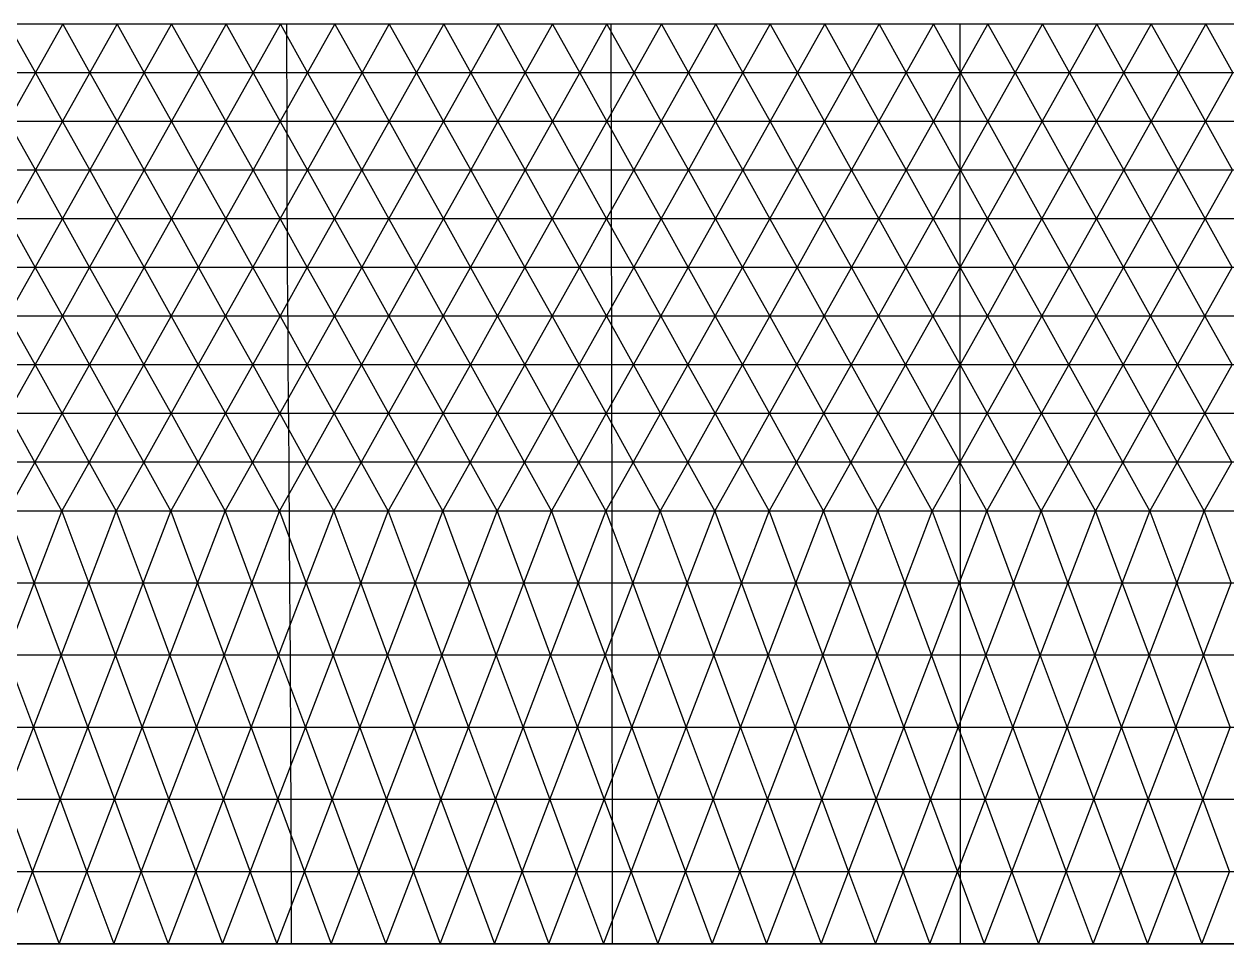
# Model space of a CAD drawing. Extents: x 0.18 to 10.14, y 0.02 to 7.38.
# Drawn here: x 1.747 to 2.628, y 1.157 to 1.83 of the extents above; entities that cross this region are included whole.
import ezdxf

# ---------------------------------------------------------------- set-up
doc = ezdxf.new("R2010")
doc.units = 0
doc.layers.add('1', color=7, linetype='CONTINUOUS')

msp = doc.modelspace()

# ---------------------------------------------------------------- linework, layer by layer
at = {"layer": '1', "color": 253}
for p, q in [((7.354183, 1.830233), (0.620165, 1.830233)), ((1.73586, 1.830233), (1.755738, 1.794582)), ((1.755738, 1.794582), (1.775706, 1.830233)), ((1.775706, 1.830233), (1.795582, 1.794582)), ((1.795582, 1.794582), (1.815552, 1.830233)), ((1.815552, 1.830233), (1.835427, 1.794582)), ((1.835427, 1.794582), (1.855399, 1.830233)), ((1.855399, 1.830233), (1.875271, 1.794582)), ((1.875271, 1.794582), (1.895245, 1.830233)), ((1.895245, 1.830233), (1.915115, 1.794582)), ((1.915115, 1.794582), (1.935091, 1.830233)), ((1.935091, 1.830233), (1.95496, 1.794582)), ((1.95496, 1.794582), (1.974937, 1.830233)), ((1.974937, 1.830233), (1.994804, 1.794582)), ((1.994804, 1.794582), (2.014784, 1.830233)), ((2.014784, 1.830233), (2.034648, 1.794582)), ((2.034648, 1.794582), (2.05463, 1.830233)), ((2.05463, 1.830233), (2.074492, 1.794582)), ((2.074492, 1.794582), (2.094476, 1.830233)), ((2.094476, 1.830233), (2.114336, 1.794582)), ((2.114336, 1.794582), (2.134322, 1.830233)), ((2.134322, 1.830233), (2.154181, 1.794582)), ((2.154181, 1.794582), (2.174169, 1.830233)), ((2.174169, 1.830233), (2.194025, 1.794582)), ((2.194025, 1.794582), (2.214015, 1.830233)), ((2.214015, 1.830233), (2.233869, 1.794582)), ((2.233869, 1.794582), (2.253861, 1.830233)), ((2.253861, 1.830233), (2.273713, 1.794582)), ((2.273713, 1.794582), (2.293708, 1.830233)), ((2.293708, 1.830233), (2.313558, 1.794582)), ((2.313558, 1.794582), (2.333554, 1.830233)), ((2.333554, 1.830233), (2.353402, 1.794582)), ((2.353402, 1.794582), (2.3734, 1.830233)), ((2.3734, 1.830233), (2.393246, 1.794582)), ((2.393246, 1.794582), (2.413246, 1.830233)), ((2.413246, 1.830233), (2.43309, 1.794582)), ((2.43309, 1.794582), (2.453093, 1.830233)), ((2.453093, 1.830233), (2.472934, 1.794582)), ((2.472934, 1.794582), (2.492939, 1.830233)), ((2.492939, 1.830233), (2.512779, 1.794582)), ((2.512779, 1.794582), (2.532785, 1.830233)), ((2.532785, 1.830233), (2.552623, 1.794582)), ((2.552623, 1.794582), (2.572631, 1.830233)), ((2.572631, 1.830233), (2.592467, 1.794582)), ((2.592467, 1.794582), (2.612478, 1.830233)), ((2.612478, 1.830233), (2.632311, 1.794582)), ((7.254146, 1.79444), (0.620165, 1.794582)), ((1.735776, 1.758931), (1.755738, 1.794582)), ((1.755738, 1.794582), (1.775618, 1.758931)), ((1.775618, 1.758931), (1.795582, 1.794582)), ((1.795582, 1.794582), (1.81546, 1.758931)), ((1.81546, 1.758931), (1.835427, 1.794582)), ((1.835427, 1.794582), (1.855302, 1.758931)), ((1.855302, 1.758931), (1.875271, 1.794582)), ((1.875271, 1.794582), (1.895144, 1.758931)), ((1.895144, 1.758931), (1.915115, 1.794582)), ((1.915115, 1.794582), (1.934987, 1.758931)), ((1.934987, 1.758931), (1.95496, 1.794582)), ((1.95496, 1.794582), (1.974829, 1.758931)), ((1.974829, 1.758931), (1.994804, 1.794582)), ((1.994804, 1.794582), (2.014671, 1.758931)), ((2.014671, 1.758931), (2.034648, 1.794582)), ((2.034648, 1.794582), (2.054513, 1.758931)), ((2.054513, 1.758931), (2.074492, 1.794582)), ((2.074492, 1.794582), (2.094356, 1.758931)), ((2.094356, 1.758931), (2.114336, 1.794582)), ((2.114336, 1.794582), (2.134197, 1.758931)), ((2.134197, 1.758931), (2.154181, 1.794582)), ((2.154181, 1.794582), (2.17404, 1.758931)), ((2.17404, 1.758931), (2.194025, 1.794582)), ((2.194025, 1.794582), (2.213882, 1.758931)), ((2.213882, 1.758931), (2.233869, 1.794582)), ((2.233869, 1.794582), (2.253724, 1.758931)), ((2.253724, 1.758931), (2.273713, 1.794582)), ((2.273713, 1.794582), (2.293566, 1.758931)), ((2.293566, 1.758931), (2.313558, 1.794582)), ((2.313558, 1.794582), (2.333409, 1.758931)), ((2.333409, 1.758931), (2.353402, 1.794582)), ((2.353402, 1.794582), (2.373251, 1.758931)), ((2.373251, 1.758931), (2.393246, 1.794582)), ((2.393246, 1.794582), (2.413093, 1.758931)), ((2.413093, 1.758931), (2.43309, 1.794582)), ((2.43309, 1.794582), (2.452935, 1.758931)), ((2.452935, 1.758931), (2.472934, 1.794582)), ((2.472934, 1.794582), (2.492778, 1.758931)), ((2.492778, 1.758931), (2.512779, 1.794582)), ((2.512779, 1.794582), (2.53262, 1.758931)), ((2.53262, 1.758931), (2.552623, 1.794582)), ((2.552623, 1.794582), (2.572462, 1.758931)), ((2.572462, 1.758931), (2.592467, 1.794582)), ((2.592467, 1.794582), (2.612304, 1.758931)), ((2.612304, 1.758931), (2.632311, 1.794582)), ((7.233879, 1.758769), (0.620165, 1.758931)), ((1.735776, 1.758931), (1.755657, 1.723281)), ((1.755657, 1.723281), (1.775618, 1.758931)), ((1.775618, 1.758931), (1.795497, 1.723281)), ((1.795497, 1.723281), (1.81546, 1.758931)), ((1.81546, 1.758931), (1.835338, 1.723281)), ((1.835338, 1.723281), (1.855302, 1.758931)), ((1.855302, 1.758931), (1.875178, 1.723281)), ((1.875178, 1.723281), (1.895144, 1.758931)), ((1.895144, 1.758931), (1.915018, 1.723281)), ((1.915018, 1.723281), (1.934987, 1.758931)), ((1.934987, 1.758931), (1.954858, 1.723281)), ((1.954858, 1.723281), (1.974829, 1.758931)), ((1.974829, 1.758931), (1.994698, 1.723281)), ((1.994698, 1.723281), (2.014671, 1.758931)), ((2.014671, 1.758931), (2.034538, 1.723281)), ((2.034538, 1.723281), (2.054513, 1.758931)), ((2.054513, 1.758931), (2.074379, 1.723281)), ((2.074379, 1.723281), (2.094356, 1.758931)), ((2.094356, 1.758931), (2.114219, 1.723281)), ((2.114219, 1.723281), (2.134197, 1.758931)), ((2.134197, 1.758931), (2.154059, 1.723281)), ((2.154059, 1.723281), (2.17404, 1.758931)), ((2.17404, 1.758931), (2.193899, 1.723281)), ((2.193899, 1.723281), (2.213882, 1.758931)), ((2.213882, 1.758931), (2.233739, 1.723281)), ((2.233739, 1.723281), (2.253724, 1.758931)), ((2.253724, 1.758931), (2.27358, 1.723281)), ((2.27358, 1.723281), (2.293566, 1.758931)), ((2.293566, 1.758931), (2.31342, 1.723281)), ((2.31342, 1.723281), (2.333409, 1.758931)), ((2.333409, 1.758931), (2.35326, 1.723281)), ((2.35326, 1.723281), (2.373251, 1.758931)), ((2.373251, 1.758931), (2.3931, 1.723281)), ((2.3931, 1.723281), (2.413093, 1.758931)), ((2.413093, 1.758931), (2.43294, 1.723281)), ((2.43294, 1.723281), (2.452935, 1.758931)), ((2.452935, 1.758931), (2.47278, 1.723281)), ((2.47278, 1.723281), (2.492778, 1.758931)), ((2.492778, 1.758931), (2.512621, 1.723281)), ((2.512621, 1.723281), (2.53262, 1.758931)), ((2.53262, 1.758931), (2.552461, 1.723281)), ((2.552461, 1.723281), (2.572462, 1.758931)), ((2.572462, 1.758931), (2.592301, 1.723281)), ((2.592301, 1.723281), (2.612304, 1.758931)), ((2.612304, 1.758931), (2.632141, 1.723281)), ((7.213634, 1.72314), (0.620165, 1.723281)), ((1.735699, 1.68763), (1.755657, 1.723281)), ((1.755657, 1.723281), (1.775537, 1.68763)), ((1.775537, 1.68763), (1.795497, 1.723281)), ((1.795497, 1.723281), (1.815375, 1.68763)), ((1.815375, 1.68763), (1.835338, 1.723281)), ((1.835338, 1.723281), (1.855214, 1.68763)), ((1.855214, 1.68763), (1.875178, 1.723281)), ((1.875178, 1.723281), (1.895052, 1.68763)), ((1.895052, 1.68763), (1.915018, 1.723281)), ((1.915018, 1.723281), (1.93489, 1.68763)), ((1.93489, 1.68763), (1.954858, 1.723281)), ((1.954858, 1.723281), (1.974728, 1.68763)), ((1.974728, 1.68763), (1.994698, 1.723281)), ((1.994698, 1.723281), (2.014566, 1.68763)), ((2.014566, 1.68763), (2.034538, 1.723281)), ((2.034538, 1.723281), (2.054404, 1.68763)), ((2.054404, 1.68763), (2.074379, 1.723281)), ((2.074379, 1.723281), (2.094242, 1.68763)), ((2.094242, 1.68763), (2.114219, 1.723281)), ((2.114219, 1.723281), (2.134081, 1.68763)), ((2.134081, 1.68763), (2.154059, 1.723281)), ((2.154059, 1.723281), (2.173919, 1.68763)), ((2.173919, 1.68763), (2.193899, 1.723281)), ((2.193899, 1.723281), (2.213757, 1.68763)), ((2.213757, 1.68763), (2.233739, 1.723281)), ((2.233739, 1.723281), (2.253595, 1.68763)), ((2.253595, 1.68763), (2.27358, 1.723281)), ((2.27358, 1.723281), (2.293433, 1.68763)), ((2.293433, 1.68763), (2.31342, 1.723281)), ((2.31342, 1.723281), (2.333271, 1.68763)), ((2.333271, 1.68763), (2.35326, 1.723281)), ((2.35326, 1.723281), (2.373109, 1.68763)), ((2.373109, 1.68763), (2.3931, 1.723281)), ((2.3931, 1.723281), (2.412947, 1.68763)), ((2.412947, 1.68763), (2.43294, 1.723281)), ((2.43294, 1.723281), (2.452786, 1.68763)), ((2.452786, 1.68763), (2.47278, 1.723281)), ((2.47278, 1.723281), (2.492624, 1.68763)), ((2.492624, 1.68763), (2.512621, 1.723281)), ((2.512621, 1.723281), (2.532462, 1.68763)), ((2.532462, 1.68763), (2.552461, 1.723281)), ((2.552461, 1.723281), (2.5723, 1.68763)), ((2.5723, 1.68763), (2.592301, 1.723281)), ((2.592301, 1.723281), (2.612138, 1.68763)), ((2.612138, 1.68763), (2.632141, 1.723281)), ((7.392465, 1.687346), (0.620165, 1.68763)), ((1.735699, 1.68763), (1.755576, 1.651979)), ((1.755576, 1.651979), (1.775537, 1.68763)), ((1.775537, 1.68763), (1.795412, 1.651979)), ((1.795412, 1.651979), (1.815375, 1.68763)), ((1.815375, 1.68763), (1.835249, 1.651979)), ((1.835249, 1.651979), (1.855214, 1.68763)), ((1.855214, 1.68763), (1.875085, 1.651979)), ((1.875085, 1.651979), (1.895052, 1.68763)), ((1.895052, 1.68763), (1.914921, 1.651979)), ((1.914921, 1.651979), (1.93489, 1.68763)), ((1.93489, 1.68763), (1.954757, 1.651979)), ((1.954757, 1.651979), (1.974728, 1.68763)), ((1.974728, 1.68763), (1.994593, 1.651979)), ((1.994593, 1.651979), (2.014566, 1.68763)), ((2.014566, 1.68763), (2.034429, 1.651979)), ((2.034429, 1.651979), (2.054404, 1.68763)), ((2.054404, 1.68763), (2.074265, 1.651979)), ((2.074265, 1.651979), (2.094242, 1.68763)), ((2.094242, 1.68763), (2.114101, 1.651979)), ((2.114101, 1.651979), (2.134081, 1.68763)), ((2.134081, 1.68763), (2.153938, 1.651979)), ((2.153938, 1.651979), (2.173919, 1.68763)), ((2.173919, 1.68763), (2.193774, 1.651979)), ((2.193774, 1.651979), (2.213757, 1.68763)), ((2.213757, 1.68763), (2.23361, 1.651979)), ((2.23361, 1.651979), (2.253595, 1.68763)), ((2.253595, 1.68763), (2.273446, 1.651979)), ((2.273446, 1.651979), (2.293433, 1.68763)), ((2.293433, 1.68763), (2.313282, 1.651979)), ((2.313282, 1.651979), (2.333271, 1.68763)), ((2.333271, 1.68763), (2.353118, 1.651979)), ((2.353118, 1.651979), (2.373109, 1.68763)), ((2.373109, 1.68763), (2.392954, 1.651979)), ((2.392954, 1.651979), (2.412947, 1.68763)), ((2.412947, 1.68763), (2.43279, 1.651979)), ((2.43279, 1.651979), (2.452786, 1.68763)), ((2.452786, 1.68763), (2.472627, 1.651979)), ((2.472627, 1.651979), (2.492624, 1.68763)), ((2.492624, 1.68763), (2.512463, 1.651979)), ((2.512463, 1.651979), (2.532462, 1.68763)), ((2.532462, 1.68763), (2.552299, 1.651979)), ((2.552299, 1.651979), (2.5723, 1.68763)), ((2.5723, 1.68763), (2.592135, 1.651979)), ((2.592135, 1.651979), (2.612138, 1.68763)), ((2.612138, 1.68763), (2.631971, 1.651979)), ((7.372298, 1.651848), (0.620165, 1.651979)), ((1.735612, 1.616329), (1.755576, 1.651979)), ((1.755576, 1.651979), (1.775446, 1.616329)), ((1.775446, 1.616329), (1.795412, 1.651979)), ((1.795412, 1.651979), (1.81528, 1.616329)), ((1.81528, 1.616329), (1.835249, 1.651979)), ((1.835249, 1.651979), (1.855114, 1.616329)), ((1.855114, 1.616329), (1.875085, 1.651979)), ((1.875085, 1.651979), (1.894948, 1.616329)), ((1.894948, 1.616329), (1.914921, 1.651979)), ((1.914921, 1.651979), (1.934782, 1.616329)), ((1.934782, 1.616329), (1.954757, 1.651979)), ((1.954757, 1.651979), (1.974616, 1.616329)), ((1.974616, 1.616329), (1.994593, 1.651979)), ((1.994593, 1.651979), (2.01445, 1.616329)), ((2.01445, 1.616329), (2.034429, 1.651979)), ((2.034429, 1.651979), (2.054284, 1.616329)), ((2.054284, 1.616329), (2.074265, 1.651979)), ((2.074265, 1.651979), (2.094118, 1.616329)), ((2.094118, 1.616329), (2.114101, 1.651979)), ((2.114101, 1.651979), (2.133953, 1.616329)), ((2.133953, 1.616329), (2.153938, 1.651979)), ((2.153938, 1.651979), (2.173786, 1.616329)), ((2.173786, 1.616329), (2.193774, 1.651979)), ((2.193774, 1.651979), (2.213621, 1.616329)), ((2.213621, 1.616329), (2.23361, 1.651979)), ((2.23361, 1.651979), (2.253455, 1.616329)), ((2.253455, 1.616329), (2.273446, 1.651979)), ((2.273446, 1.651979), (2.293289, 1.616329)), ((2.293289, 1.616329), (2.313282, 1.651979)), ((2.313282, 1.651979), (2.333123, 1.616329)), ((2.333123, 1.616329), (2.353118, 1.651979)), ((2.353118, 1.651979), (2.372957, 1.616329)), ((2.372957, 1.616329), (2.392954, 1.651979)), ((2.392954, 1.651979), (2.412791, 1.616329)), ((2.412791, 1.616329), (2.43279, 1.651979)), ((2.43279, 1.651979), (2.452625, 1.616329)), ((2.452625, 1.616329), (2.472627, 1.651979)), ((2.472627, 1.651979), (2.49246, 1.616329)), ((2.49246, 1.616329), (2.512463, 1.651979)), ((2.512463, 1.651979), (2.532294, 1.616329)), ((2.532294, 1.616329), (2.552299, 1.651979)), ((2.552299, 1.651979), (2.572128, 1.616329)), ((2.572128, 1.616329), (2.592135, 1.651979)), ((2.592135, 1.651979), (2.611962, 1.616329)), ((2.611962, 1.616329), (2.631971, 1.651979)), ((7.352084, 1.61627), (0.620165, 1.616329)), ((1.735612, 1.616329), (1.755471, 1.580678)), ((1.755471, 1.580678), (1.775446, 1.616329)), ((1.775446, 1.616329), (1.795303, 1.580678)), ((1.795303, 1.580678), (1.81528, 1.616329)), ((1.81528, 1.616329), (1.835135, 1.580678)), ((1.835135, 1.580678), (1.855114, 1.616329)), ((1.855114, 1.616329), (1.874967, 1.580678)), ((1.874967, 1.580678), (1.894948, 1.616329)), ((1.894948, 1.616329), (1.9148, 1.580678)), ((1.9148, 1.580678), (1.934782, 1.616329)), ((1.934782, 1.616329), (1.954632, 1.580678)), ((1.954632, 1.580678), (1.974616, 1.616329)), ((1.974616, 1.616329), (1.994464, 1.580678)), ((1.994464, 1.580678), (2.01445, 1.616329)), ((2.01445, 1.616329), (2.034296, 1.580678)), ((2.034296, 1.580678), (2.054284, 1.616329)), ((2.054284, 1.616329), (2.074128, 1.580678)), ((2.074128, 1.580678), (2.094118, 1.616329)), ((2.094118, 1.616329), (2.11396, 1.580678)), ((2.11396, 1.580678), (2.133953, 1.616329)), ((2.133953, 1.616329), (2.153792, 1.580678)), ((2.153792, 1.580678), (2.173786, 1.616329)), ((2.173786, 1.616329), (2.193624, 1.580678)), ((2.193624, 1.580678), (2.213621, 1.616329)), ((2.213621, 1.616329), (2.233456, 1.580678)), ((2.233456, 1.580678), (2.253455, 1.616329)), ((2.253455, 1.616329), (2.273288, 1.580678)), ((2.273288, 1.580678), (2.293289, 1.616329)), ((2.293289, 1.616329), (2.31312, 1.580678)), ((2.31312, 1.580678), (2.333123, 1.616329)), ((2.333123, 1.616329), (2.352952, 1.580678)), ((2.352952, 1.580678), (2.372957, 1.616329)), ((2.372957, 1.616329), (2.392784, 1.580678)), ((2.392784, 1.580678), (2.412791, 1.616329)), ((2.412791, 1.616329), (2.432617, 1.580678)), ((2.432617, 1.580678), (2.452625, 1.616329)), ((2.452625, 1.616329), (2.472448, 1.580678)), ((2.472448, 1.580678), (2.49246, 1.616329)), ((2.49246, 1.616329), (2.512281, 1.580678)), ((2.512281, 1.580678), (2.532294, 1.616329)), ((2.532294, 1.616329), (2.552113, 1.580678)), ((2.552113, 1.580678), (2.572128, 1.616329)), ((2.572128, 1.616329), (2.591945, 1.580678)), ((2.591945, 1.580678), (2.611962, 1.616329)), ((2.611962, 1.616329), (2.631777, 1.580678)), ((7.371721, 1.580726), (0.620165, 1.580678)), ((1.735485, 1.545027), (1.755471, 1.580678)), ((1.755471, 1.580678), (1.775315, 1.545027)), ((1.775315, 1.545027), (1.795303, 1.580678)), ((1.795303, 1.580678), (1.815145, 1.545027)), ((1.815145, 1.545027), (1.835135, 1.580678)), ((1.835135, 1.580678), (1.854976, 1.545027)), ((1.854976, 1.545027), (1.874967, 1.580678)), ((1.874967, 1.580678), (1.894805, 1.545027)), ((1.894805, 1.545027), (1.9148, 1.580678)), ((1.9148, 1.580678), (1.934636, 1.545027)), ((1.934636, 1.545027), (1.954632, 1.580678)), ((1.954632, 1.580678), (1.974466, 1.545027)), ((1.974466, 1.545027), (1.994464, 1.580678)), ((1.994464, 1.580678), (2.014295, 1.545027)), ((2.014295, 1.545027), (2.034296, 1.580678)), ((2.034296, 1.580678), (2.054126, 1.545027)), ((2.054126, 1.545027), (2.074128, 1.580678)), ((2.074128, 1.580678), (2.093956, 1.545027)), ((2.093956, 1.545027), (2.11396, 1.580678)), ((2.11396, 1.580678), (2.133786, 1.545027)), ((2.133786, 1.545027), (2.153792, 1.580678)), ((2.153792, 1.580678), (2.173616, 1.545027)), ((2.173616, 1.545027), (2.193624, 1.580678)), ((2.193624, 1.580678), (2.213446, 1.545027)), ((2.213446, 1.545027), (2.233456, 1.580678)), ((2.233456, 1.580678), (2.253276, 1.545027)), ((2.253276, 1.545027), (2.273288, 1.580678)), ((2.273288, 1.580678), (2.293106, 1.545027)), ((2.293106, 1.545027), (2.31312, 1.580678)), ((2.31312, 1.580678), (2.332936, 1.545027)), ((2.332936, 1.545027), (2.352952, 1.580678)), ((2.352952, 1.580678), (2.372766, 1.545027)), ((2.372766, 1.545027), (2.392784, 1.580678)), ((2.392784, 1.580678), (2.412596, 1.545027)), ((2.412596, 1.545027), (2.432617, 1.580678)), ((2.432617, 1.580678), (2.452426, 1.545027)), ((2.452426, 1.545027), (2.472448, 1.580678)), ((2.472448, 1.580678), (2.492256, 1.545027)), ((2.492256, 1.545027), (2.512281, 1.580678)), ((2.512281, 1.580678), (2.532086, 1.545027)), ((2.532086, 1.545027), (2.552113, 1.580678)), ((2.552113, 1.580678), (2.571916, 1.545027)), ((2.571916, 1.545027), (2.591945, 1.580678)), ((2.591945, 1.580678), (2.611746, 1.545027)), ((2.611746, 1.545027), (2.631777, 1.580678)), ((7.391325, 1.545134), (0.620165, 1.545027)), ((1.735485, 1.545027), (1.755312, 1.509377)), ((1.755312, 1.509377), (1.775315, 1.545027)), ((1.775315, 1.545027), (1.79514, 1.509377)), ((1.79514, 1.509377), (1.815145, 1.545027)), ((1.815145, 1.545027), (1.834968, 1.509377)), ((1.834968, 1.509377), (1.854976, 1.545027)), ((1.854976, 1.545027), (1.874796, 1.509377)), ((1.874796, 1.509377), (1.894805, 1.545027)), ((1.894805, 1.545027), (1.914624, 1.509377)), ((1.914624, 1.509377), (1.934636, 1.545027)), ((1.934636, 1.545027), (1.954452, 1.509377)), ((1.954452, 1.509377), (1.974466, 1.545027)), ((1.974466, 1.545027), (1.99428, 1.509377)), ((1.99428, 1.509377), (2.014295, 1.545027)), ((2.014295, 1.545027), (2.034108, 1.509377)), ((2.034108, 1.509377), (2.054126, 1.545027)), ((2.054126, 1.545027), (2.073936, 1.509377)), ((2.073936, 1.509377), (2.093956, 1.545027)), ((2.093956, 1.545027), (2.113764, 1.509377)), ((2.113764, 1.509377), (2.133786, 1.545027)), ((2.133786, 1.545027), (2.153592, 1.509377)), ((2.153592, 1.509377), (2.173616, 1.545027)), ((2.173616, 1.545027), (2.19342, 1.509377)), ((2.19342, 1.509377), (2.213446, 1.545027)), ((2.213446, 1.545027), (2.233248, 1.509377)), ((2.233248, 1.509377), (2.253276, 1.545027)), ((2.253276, 1.545027), (2.273076, 1.509377)), ((2.273076, 1.509377), (2.293106, 1.545027)), ((2.293106, 1.545027), (2.312904, 1.509377)), ((2.312904, 1.509377), (2.332936, 1.545027)), ((2.332936, 1.545027), (2.352732, 1.509377)), ((2.352732, 1.509377), (2.372766, 1.545027)), ((2.372766, 1.545027), (2.39256, 1.509377)), ((2.39256, 1.509377), (2.412596, 1.545027)), ((2.412596, 1.545027), (2.432388, 1.509377)), ((2.432388, 1.509377), (2.452426, 1.545027)), ((2.452426, 1.545027), (2.472216, 1.509377)), ((2.472216, 1.509377), (2.492256, 1.545027)), ((2.492256, 1.545027), (2.512044, 1.509377)), ((2.512044, 1.509377), (2.532086, 1.545027)), ((2.532086, 1.545027), (2.551872, 1.509377)), ((2.551872, 1.509377), (2.571916, 1.545027)), ((2.571916, 1.545027), (2.5917, 1.509377)), ((2.5917, 1.509377), (2.611746, 1.545027)), ((2.611746, 1.545027), (2.631528, 1.509377)), ((7.450747, 1.509545), (0.620165, 1.509377)), ((1.735292, 1.473726), (1.755312, 1.509377)), ((1.755312, 1.509377), (1.775118, 1.473726)), ((1.775118, 1.473726), (1.79514, 1.509377)), ((1.79514, 1.509377), (1.814944, 1.473726)), ((1.814944, 1.473726), (1.834968, 1.509377)), ((1.834968, 1.509377), (1.85477, 1.473726)), ((1.85477, 1.473726), (1.874796, 1.509377)), ((1.874796, 1.509377), (1.894596, 1.473726)), ((1.894596, 1.473726), (1.914624, 1.509377)), ((1.914624, 1.509377), (1.934422, 1.473726)), ((1.934422, 1.473726), (1.954452, 1.509377)), ((1.954452, 1.509377), (1.974248, 1.473726)), ((1.974248, 1.473726), (1.99428, 1.509377)), ((1.99428, 1.509377), (2.014074, 1.473726)), ((2.014074, 1.473726), (2.034108, 1.509377)), ((2.034108, 1.509377), (2.0539, 1.473726)), ((2.0539, 1.473726), (2.073936, 1.509377)), ((2.073936, 1.509377), (2.093726, 1.473726)), ((2.093726, 1.473726), (2.113764, 1.509377)), ((2.113764, 1.509377), (2.133552, 1.473726)), ((2.133552, 1.473726), (2.153592, 1.509377)), ((2.153592, 1.509377), (2.173378, 1.473726)), ((2.173378, 1.473726), (2.19342, 1.509377)), ((2.19342, 1.509377), (2.213204, 1.473726)), ((2.213204, 1.473726), (2.233248, 1.509377)), ((2.233248, 1.509377), (2.25303, 1.473726)), ((2.25303, 1.473726), (2.273076, 1.509377)), ((2.273076, 1.509377), (2.292856, 1.473726)), ((2.292856, 1.473726), (2.312904, 1.509377)), ((2.312904, 1.509377), (2.332682, 1.473726)), ((2.332682, 1.473726), (2.352732, 1.509377)), ((2.352732, 1.509377), (2.372508, 1.473726)), ((2.372508, 1.473726), (2.39256, 1.509377)), ((2.39256, 1.509377), (2.412334, 1.473726)), ((2.412334, 1.473726), (2.432388, 1.509377)), ((2.432388, 1.509377), (2.45216, 1.473726)), ((2.45216, 1.473726), (2.472216, 1.509377)), ((2.472216, 1.509377), (2.491986, 1.473726)), ((2.491986, 1.473726), (2.512044, 1.509377)), ((2.512044, 1.509377), (2.531812, 1.473726)), ((2.531812, 1.473726), (2.551872, 1.509377)), ((2.551872, 1.509377), (2.571638, 1.473726)), ((2.571638, 1.473726), (2.5917, 1.509377)), ((2.5917, 1.509377), (2.611464, 1.473726)), ((2.611464, 1.473726), (2.631528, 1.509377)), ((7.908321, 1.473726), (0.620165, 1.473726)), ((1.735292, 1.473726), (1.754878, 1.42091)), ((1.754878, 1.42091), (1.775118, 1.473726)), ((1.775118, 1.473726), (1.794706, 1.42091)), ((1.794706, 1.42091), (1.814944, 1.473726)), ((1.814944, 1.473726), (1.834533, 1.42091)), ((1.834533, 1.42091), (1.85477, 1.473726)), ((1.85477, 1.473726), (1.874361, 1.42091)), ((1.874361, 1.42091), (1.894596, 1.473726)), ((1.894596, 1.473726), (1.914189, 1.42091)), ((1.914189, 1.42091), (1.934422, 1.473726)), ((1.934422, 1.473726), (1.954016, 1.42091)), ((1.954016, 1.42091), (1.974248, 1.473726)), ((1.974248, 1.473726), (1.993844, 1.42091)), ((1.993844, 1.42091), (2.014074, 1.473726)), ((2.014074, 1.473726), (2.033671, 1.42091)), ((2.033671, 1.42091), (2.0539, 1.473726)), ((2.0539, 1.473726), (2.073499, 1.42091)), ((2.073499, 1.42091), (2.093726, 1.473726)), ((2.093726, 1.473726), (2.113327, 1.42091)), ((2.113327, 1.42091), (2.133552, 1.473726)), ((2.133552, 1.473726), (2.153154, 1.42091)), ((2.153154, 1.42091), (2.173378, 1.473726)), ((2.173378, 1.473726), (2.192982, 1.42091)), ((2.192982, 1.42091), (2.213204, 1.473726)), ((2.213204, 1.473726), (2.232809, 1.42091)), ((2.232809, 1.42091), (2.25303, 1.473726)), ((2.25303, 1.473726), (2.272637, 1.42091)), ((2.272637, 1.42091), (2.292856, 1.473726)), ((2.292856, 1.473726), (2.312464, 1.42091)), ((2.312464, 1.42091), (2.332682, 1.473726)), ((2.332682, 1.473726), (2.352292, 1.42091)), ((2.352292, 1.42091), (2.372508, 1.473726)), ((2.372508, 1.473726), (2.39212, 1.42091)), ((2.39212, 1.42091), (2.412334, 1.473726)), ((2.412334, 1.473726), (2.431947, 1.42091)), ((2.431947, 1.42091), (2.45216, 1.473726)), ((2.45216, 1.473726), (2.471775, 1.42091)), ((2.471775, 1.42091), (2.491986, 1.473726)), ((2.491986, 1.473726), (2.511603, 1.42091)), ((2.511603, 1.42091), (2.531812, 1.473726)), ((2.531812, 1.473726), (2.55143, 1.42091)), ((2.55143, 1.42091), (2.571638, 1.473726)), ((2.571638, 1.473726), (2.591258, 1.42091)), ((2.591258, 1.42091), (2.611464, 1.473726)), ((2.611464, 1.473726), (2.631085, 1.42091)), ((7.769044, 1.421027), (0.620165, 1.42091)), ((1.734637, 1.368094), (1.754878, 1.42091)), ((1.754878, 1.42091), (1.774466, 1.368094)), ((1.774466, 1.368094), (1.794706, 1.42091)), ((1.794706, 1.42091), (1.814295, 1.368094)), ((1.814295, 1.368094), (1.834533, 1.42091)), ((1.834533, 1.42091), (1.854124, 1.368094)), ((1.854124, 1.368094), (1.874361, 1.42091)), ((1.874361, 1.42091), (1.893954, 1.368094)), ((1.893954, 1.368094), (1.914189, 1.42091)), ((1.914189, 1.42091), (1.933783, 1.368094)), ((1.933783, 1.368094), (1.954016, 1.42091)), ((1.954016, 1.42091), (1.973612, 1.368094)), ((1.973612, 1.368094), (1.993844, 1.42091)), ((1.993844, 1.42091), (2.013441, 1.368094)), ((2.013441, 1.368094), (2.033671, 1.42091)), ((2.033671, 1.42091), (2.05327, 1.368094)), ((2.05327, 1.368094), (2.073499, 1.42091)), ((2.073499, 1.42091), (2.0931, 1.368094)), ((2.0931, 1.368094), (2.113327, 1.42091)), ((2.113327, 1.42091), (2.132929, 1.368094)), ((2.132929, 1.368094), (2.153154, 1.42091)), ((2.153154, 1.42091), (2.172758, 1.368094)), ((2.172758, 1.368094), (2.192982, 1.42091)), ((2.192982, 1.42091), (2.212587, 1.368094)), ((2.212587, 1.368094), (2.232809, 1.42091)), ((2.232809, 1.42091), (2.252416, 1.368094)), ((2.252416, 1.368094), (2.272637, 1.42091)), ((2.272637, 1.42091), (2.292246, 1.368094)), ((2.292246, 1.368094), (2.312464, 1.42091)), ((2.312464, 1.42091), (2.332075, 1.368094)), ((2.332075, 1.368094), (2.352292, 1.42091)), ((2.352292, 1.42091), (2.371904, 1.368094)), ((2.371904, 1.368094), (2.39212, 1.42091)), ((2.39212, 1.42091), (2.411733, 1.368094)), ((2.411733, 1.368094), (2.431947, 1.42091)), ((2.431947, 1.42091), (2.451562, 1.368094)), ((2.451562, 1.368094), (2.471775, 1.42091)), ((2.471775, 1.42091), (2.491392, 1.368094)), ((2.491392, 1.368094), (2.511603, 1.42091)), ((2.511603, 1.42091), (2.531221, 1.368094)), ((2.531221, 1.368094), (2.55143, 1.42091)), ((2.55143, 1.42091), (2.57105, 1.368094)), ((2.57105, 1.368094), (2.591258, 1.42091)), ((2.591258, 1.42091), (2.610879, 1.368094)), ((2.610879, 1.368094), (2.631085, 1.42091)), ((7.749104, 1.368233), (0.620165, 1.368094)), ((1.734637, 1.368094), (1.754224, 1.315278)), ((1.754224, 1.315278), (1.774466, 1.368094)), ((1.774466, 1.368094), (1.794055, 1.315278)), ((1.794055, 1.315278), (1.814295, 1.368094)), ((1.814295, 1.368094), (1.833886, 1.315278)), ((1.833886, 1.315278), (1.854124, 1.368094)), ((1.854124, 1.368094), (1.873716, 1.315278)), ((1.873716, 1.315278), (1.893954, 1.368094)), ((1.893954, 1.368094), (1.913547, 1.315278)), ((1.913547, 1.315278), (1.933783, 1.368094)), ((1.933783, 1.368094), (1.953378, 1.315278)), ((1.953378, 1.315278), (1.973612, 1.368094)), ((1.973612, 1.368094), (1.993209, 1.315278)), ((1.993209, 1.315278), (2.013441, 1.368094)), ((2.013441, 1.368094), (2.03304, 1.315278)), ((2.03304, 1.315278), (2.05327, 1.368094)), ((2.05327, 1.368094), (2.07287, 1.315278)), ((2.07287, 1.315278), (2.0931, 1.368094)), ((2.0931, 1.368094), (2.112701, 1.315278)), ((2.112701, 1.315278), (2.132929, 1.368094)), ((2.132929, 1.368094), (2.152533, 1.315278)), ((2.152533, 1.315278), (2.172758, 1.368094)), ((2.172758, 1.368094), (2.192364, 1.315278)), ((2.192364, 1.315278), (2.212587, 1.368094)), ((2.212587, 1.368094), (2.232194, 1.315278)), ((2.232194, 1.315278), (2.252416, 1.368094)), ((2.252416, 1.368094), (2.272025, 1.315278)), ((2.272025, 1.315278), (2.292246, 1.368094)), ((2.292246, 1.368094), (2.311856, 1.315278)), ((2.311856, 1.315278), (2.332075, 1.368094)), ((2.332075, 1.368094), (2.351686, 1.315278)), ((2.351686, 1.315278), (2.371904, 1.368094)), ((2.371904, 1.368094), (2.391517, 1.315278)), ((2.391517, 1.315278), (2.411733, 1.368094)), ((2.411733, 1.368094), (2.431348, 1.315278)), ((2.431348, 1.315278), (2.451562, 1.368094)), ((2.451562, 1.368094), (2.471179, 1.315278)), ((2.471179, 1.315278), (2.491392, 1.368094)), ((2.491392, 1.368094), (2.51101, 1.315278)), ((2.51101, 1.315278), (2.531221, 1.368094)), ((2.531221, 1.368094), (2.550841, 1.315278)), ((2.550841, 1.315278), (2.57105, 1.368094)), ((2.57105, 1.368094), (2.590671, 1.315278)), ((2.590671, 1.315278), (2.610879, 1.368094)), ((2.610879, 1.368094), (2.630502, 1.315278)), ((7.729073, 1.31539), (0.620165, 1.315278)), ((1.733981, 1.262463), (1.754224, 1.315278)), ((1.754224, 1.315278), (1.773813, 1.262463)), ((1.773813, 1.262463), (1.794055, 1.315278)), ((1.794055, 1.315278), (1.813646, 1.262463)), ((1.813646, 1.262463), (1.833886, 1.315278)), ((1.833886, 1.315278), (1.853478, 1.262463)), ((1.853478, 1.262463), (1.873716, 1.315278)), ((1.873716, 1.315278), (1.893311, 1.262463)), ((1.893311, 1.262463), (1.913547, 1.315278)), ((1.913547, 1.315278), (1.933143, 1.262463)), ((1.933143, 1.262463), (1.953378, 1.315278)), ((1.953378, 1.315278), (1.972975, 1.262463)), ((1.972975, 1.262463), (1.993209, 1.315278)), ((1.993209, 1.315278), (2.012808, 1.262463)), ((2.012808, 1.262463), (2.03304, 1.315278)), ((2.03304, 1.315278), (2.05264, 1.262463)), ((2.05264, 1.262463), (2.07287, 1.315278)), ((2.07287, 1.315278), (2.092473, 1.262463)), ((2.092473, 1.262463), (2.112701, 1.315278)), ((2.112701, 1.315278), (2.132305, 1.262463)), ((2.132305, 1.262463), (2.152533, 1.315278)), ((2.152533, 1.315278), (2.172138, 1.262463)), ((2.172138, 1.262463), (2.192364, 1.315278)), ((2.192364, 1.315278), (2.21197, 1.262463)), ((2.21197, 1.262463), (2.232194, 1.315278)), ((2.232194, 1.315278), (2.251802, 1.262463)), ((2.251802, 1.262463), (2.272025, 1.315278)), ((2.272025, 1.315278), (2.291635, 1.262463)), ((2.291635, 1.262463), (2.311856, 1.315278)), ((2.311856, 1.315278), (2.331468, 1.262463)), ((2.331468, 1.262463), (2.351686, 1.315278)), ((2.351686, 1.315278), (2.3713, 1.262463)), ((2.3713, 1.262463), (2.391517, 1.315278)), ((2.391517, 1.315278), (2.411132, 1.262463)), ((2.411132, 1.262463), (2.431348, 1.315278)), ((2.431348, 1.315278), (2.450965, 1.262463)), ((2.450965, 1.262463), (2.471179, 1.315278)), ((2.471179, 1.315278), (2.490797, 1.262463)), ((2.490797, 1.262463), (2.51101, 1.315278)), ((2.51101, 1.315278), (2.53063, 1.262463)), ((2.53063, 1.262463), (2.550841, 1.315278)), ((2.550841, 1.315278), (2.570462, 1.262463)), ((2.570462, 1.262463), (2.590671, 1.315278)), ((2.590671, 1.315278), (2.610295, 1.262463)), ((2.610295, 1.262463), (2.630502, 1.315278)), ((7.748929, 1.262588), (0.620165, 1.262463)), ((1.733981, 1.262463), (1.75357, 1.209647)), ((1.75357, 1.209647), (1.773813, 1.262463)), ((1.773813, 1.262463), (1.793404, 1.209647)), ((1.793404, 1.209647), (1.813646, 1.262463)), ((1.813646, 1.262463), (1.833238, 1.209647)), ((1.833238, 1.209647), (1.853478, 1.262463)), ((1.853478, 1.262463), (1.873072, 1.209647)), ((1.873072, 1.209647), (1.893311, 1.262463)), ((1.893311, 1.262463), (1.912906, 1.209647)), ((1.912906, 1.209647), (1.933143, 1.262463)), ((1.933143, 1.262463), (1.95274, 1.209647)), ((1.95274, 1.209647), (1.972975, 1.262463)), ((1.972975, 1.262463), (1.992574, 1.209647)), ((1.992574, 1.209647), (2.012808, 1.262463)), ((2.012808, 1.262463), (2.032408, 1.209647)), ((2.032408, 1.209647), (2.05264, 1.262463)), ((2.05264, 1.262463), (2.072242, 1.209647)), ((2.072242, 1.209647), (2.092473, 1.262463)), ((2.092473, 1.262463), (2.112077, 1.209647)), ((2.112077, 1.209647), (2.132305, 1.262463)), ((2.132305, 1.262463), (2.151911, 1.209647)), ((2.151911, 1.209647), (2.172138, 1.262463)), ((2.172138, 1.262463), (2.191744, 1.209647)), ((2.191744, 1.209647), (2.21197, 1.262463)), ((2.21197, 1.262463), (2.231579, 1.209647)), ((2.231579, 1.209647), (2.251802, 1.262463)), ((2.251802, 1.262463), (2.271413, 1.209647)), ((2.271413, 1.209647), (2.291635, 1.262463)), ((2.291635, 1.262463), (2.311247, 1.209647)), ((2.311247, 1.209647), (2.331468, 1.262463)), ((2.331468, 1.262463), (2.351081, 1.209647)), ((2.351081, 1.209647), (2.3713, 1.262463)), ((2.3713, 1.262463), (2.390915, 1.209647)), ((2.390915, 1.209647), (2.411132, 1.262463)), ((2.411132, 1.262463), (2.430749, 1.209647)), ((2.430749, 1.209647), (2.450965, 1.262463)), ((2.450965, 1.262463), (2.470583, 1.209647)), ((2.470583, 1.209647), (2.490797, 1.262463)), ((2.490797, 1.262463), (2.510417, 1.209647)), ((2.510417, 1.209647), (2.53063, 1.262463)), ((2.53063, 1.262463), (2.550251, 1.209647)), ((2.550251, 1.209647), (2.570462, 1.262463)), ((2.570462, 1.262463), (2.590085, 1.209647)), ((2.590085, 1.209647), (2.610295, 1.262463)), ((2.610295, 1.262463), (2.629919, 1.209647)), ((7.848769, 1.209884), (0.620165, 1.209647)), ((1.733325, 1.156831), (1.75357, 1.209647)), ((1.75357, 1.209647), (1.773161, 1.156831)), ((1.773161, 1.156831), (1.793404, 1.209647)), ((1.793404, 1.209647), (1.812997, 1.156831)), ((1.812997, 1.156831), (1.833238, 1.209647)), ((1.833238, 1.209647), (1.852832, 1.156831)), ((1.852832, 1.156831), (1.873072, 1.209647)), ((1.873072, 1.209647), (1.892668, 1.156831)), ((1.892668, 1.156831), (1.912906, 1.209647)), ((1.912906, 1.209647), (1.932504, 1.156831)), ((1.932504, 1.156831), (1.95274, 1.209647)), ((1.95274, 1.209647), (1.972339, 1.156831)), ((1.972339, 1.156831), (1.992574, 1.209647)), ((1.992574, 1.209647), (2.012175, 1.156831)), ((2.012175, 1.156831), (2.032408, 1.209647)), ((2.032408, 1.209647), (2.052011, 1.156831)), ((2.052011, 1.156831), (2.072242, 1.209647)), ((2.072242, 1.209647), (2.091846, 1.156831)), ((2.091846, 1.156831), (2.112077, 1.209647)), ((2.112077, 1.209647), (2.131682, 1.156831)), ((2.131682, 1.156831), (2.151911, 1.209647)), ((2.151911, 1.209647), (2.171518, 1.156831)), ((2.171518, 1.156831), (2.191744, 1.209647)), ((2.191744, 1.209647), (2.211354, 1.156831)), ((2.211354, 1.156831), (2.231579, 1.209647)), ((2.231579, 1.209647), (2.251189, 1.156831)), ((2.251189, 1.156831), (2.271413, 1.209647)), ((2.271413, 1.209647), (2.291024, 1.156831)), ((2.291024, 1.156831), (2.311247, 1.209647)), ((2.311247, 1.209647), (2.33086, 1.156831)), ((2.33086, 1.156831), (2.351081, 1.209647)), ((2.351081, 1.209647), (2.370696, 1.156831)), ((2.370696, 1.156831), (2.390915, 1.209647)), ((2.390915, 1.209647), (2.410532, 1.156831)), ((2.410532, 1.156831), (2.430749, 1.209647)), ((2.430749, 1.209647), (2.450367, 1.156831)), ((2.450367, 1.156831), (2.470583, 1.209647)), ((2.470583, 1.209647), (2.490203, 1.156831)), ((2.490203, 1.156831), (2.510417, 1.209647)), ((2.510417, 1.209647), (2.530039, 1.156831)), ((2.530039, 1.156831), (2.550251, 1.209647)), ((2.550251, 1.209647), (2.569874, 1.156831)), ((2.569874, 1.156831), (2.590085, 1.209647)), ((2.590085, 1.209647), (2.60971, 1.156831)), ((2.60971, 1.156831), (2.629919, 1.209647)), ((8.276347, 1.156831), (0.620165, 1.156831))]:
    msp.add_line(p, q, dxfattribs=at)
at = {"layer": '1', "color": 5}
for p, q in [((1.775706, 1.830233), (1.73586, 1.830233)), ((1.815552, 1.830233), (1.775706, 1.830233)), ((1.855399, 1.830233), (1.815552, 1.830233)), ((1.895245, 1.830233), (1.855399, 1.830233)), ((1.935091, 1.830233), (1.895245, 1.830233)), ((1.974937, 1.830233), (1.935091, 1.830233)), ((2.014784, 1.830233), (1.974937, 1.830233)), ((2.05463, 1.830233), (2.014784, 1.830233)), ((2.094476, 1.830233), (2.05463, 1.830233)), ((2.134322, 1.830233), (2.094476, 1.830233)), ((2.174169, 1.830233), (2.134322, 1.830233)), ((2.214015, 1.830233), (2.174169, 1.830233)), ((2.253861, 1.830233), (2.214015, 1.830233)), ((2.293708, 1.830233), (2.253861, 1.830233)), ((2.333554, 1.830233), (2.293708, 1.830233)), ((2.3734, 1.830233), (2.333554, 1.830233)), ((2.413246, 1.830233), (2.3734, 1.830233)), ((2.453093, 1.830233), (2.413246, 1.830233)), ((2.492939, 1.830233), (2.453093, 1.830233)), ((2.532785, 1.830233), (2.492939, 1.830233)), ((2.572631, 1.830233), (2.532785, 1.830233)), ((2.612478, 1.830233), (2.572631, 1.830233)), ((2.652324, 1.830233), (2.612478, 1.830233)), ((1.733325, 1.156831), (1.773161, 1.156831)), ((1.773161, 1.156831), (1.812997, 1.156831)), ((1.812997, 1.156831), (1.852832, 1.156831)), ((1.852832, 1.156831), (1.892668, 1.156831)), ((1.892668, 1.156831), (1.932504, 1.156831)), ((1.932504, 1.156831), (1.972339, 1.156831)), ((1.972339, 1.156831), (2.012175, 1.156831)), ((2.012175, 1.156831), (2.052011, 1.156831)), ((2.052011, 1.156831), (2.091846, 1.156831)), ((2.091846, 1.156831), (2.131682, 1.156831)), ((2.131682, 1.156831), (2.171518, 1.156831)), ((2.171518, 1.156831), (2.211354, 1.156831)), ((2.211354, 1.156831), (2.251189, 1.156831)), ((2.251189, 1.156831), (2.291024, 1.156831)), ((2.291024, 1.156831), (2.33086, 1.156831)), ((2.33086, 1.156831), (2.370696, 1.156831)), ((2.370696, 1.156831), (2.410532, 1.156831)), ((2.410532, 1.156831), (2.450367, 1.156831)), ((2.450367, 1.156831), (2.490203, 1.156831)), ((2.490203, 1.156831), (2.530039, 1.156831)), ((2.530039, 1.156831), (2.569874, 1.156831)), ((2.569874, 1.156831), (2.60971, 1.156831)), ((2.60971, 1.156831), (2.649546, 1.156831))]:
    msp.add_line(p, q, dxfattribs=at)
at = {"layer": '1', "color": 6}
for p, q in [((1.9399, 1.750116), (1.93977, 1.830233)), ((2.177878, 1.461603), (2.177211, 1.830233)), ((2.433095, 1.156831), (2.432799, 1.830233)), ((1.939996, 1.723281), (1.9399, 1.750116)), ((1.940121, 1.69697), (1.939996, 1.723281)), ((1.940212, 1.678079), (1.940121, 1.69697)), ((1.940365, 1.651979), (1.940212, 1.678079)), ((1.940534, 1.626595), (1.940365, 1.651979)), ((1.940668, 1.605757), (1.940534, 1.626595)), ((1.940855, 1.580678), (1.940668, 1.605757)), ((1.941042, 1.556449), (1.940855, 1.580678)), ((1.941209, 1.5332), (1.941042, 1.556449)), ((1.941404, 1.509377), (1.941209, 1.5332)), ((1.941584, 1.486473), (1.941404, 1.509377)), ((1.941679, 1.473726), (1.941584, 1.486473)), ((1.941816, 1.453796), (1.941679, 1.473726)), ((1.942074, 1.42091), (1.941816, 1.453796)), ((2.177986, 1.42091), (2.177878, 1.461603)), ((1.942279, 1.390272), (1.942074, 1.42091)), ((2.178295, 1.156831), (2.177986, 1.42091)), ((1.942421, 1.368094), (1.942279, 1.390272)), ((1.942538, 1.344495), (1.942421, 1.368094)), ((1.94271, 1.315278), (1.942538, 1.344495)), ((1.942818, 1.287716), (1.94271, 1.315278)), ((1.942919, 1.262463), (1.942818, 1.287716)), ((1.943078, 1.156831), (1.942919, 1.262463))]:
    msp.add_line(p, q, dxfattribs=at)

doc.saveas('drawing.dxf')
